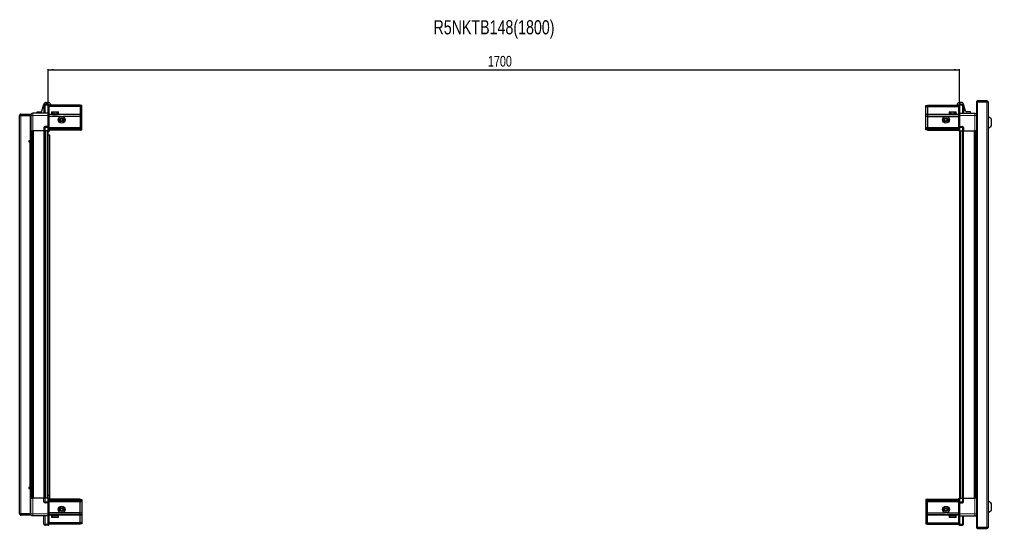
# Model space of a CAD drawing. Header units: millimetres. Extents: x 1256 to 6490, y -966 to 1998.
# Drawn here: x 3003 to 4816, y 1048 to 1998 of the extents above; entities that cross this region are included whole.
import ezdxf

# ---------------------------------------------------------------- set-up
doc = ezdxf.new("R2010")
doc.units = ezdxf.units.MM
doc.layers.add('FORMAT', color=7, linetype='Continuous')
doc.styles.add('SLDTEXTSTYLE0', font='TXT', dxfattribs={"width": 0.75})
doc.dimstyles.new('SLDDIMSTYLE0', dxfattribs={"dimtxt": 20, "dimasz": 10, "dimexe": 0, "dimexo": 0.0625, "dimgap": 5, "dimtad": 2, "dimdec": 1, "dimrnd": 1e-09, "dimzin": 12, "dimdsep": 46, "dimtxsty": 'SLDTEXTSTYLE0', "dimsah": 1, "dimcen": 0.09, "dimadec": 0, "dimazin": 3, "dimtfac": 1, "dimtofl": 0, "dimtmove": 0, "dimatfit": 3, "dimfxl": 0, "dimfrac": 2, "dimtolj": 1, "dimtzin": 12, "dimarcsym": 0})

# ---------------------------------------------------------------- blocks, each defined once
blk = doc.blocks.new('_D_5')
at = {"layer": 'FORMAT'}
for p, q in [((3056.5, 1790.1), (3056.5, 1905.6)), ((3056.5, 1904.6), (4756.5, 1904.6)), ((4756.5, 1790.1), (4756.5, 1905.6))]:
    blk.add_line(p, q, dxfattribs=at)
for points in [[(3056.5, 1904.6), (3066.5, 1903.1), (3066.5, 1906.1)], [(4756.5, 1904.6), (4746.5, 1906.1), (4746.5, 1903.1)]]:
    blk.add_solid(points, dxfattribs=at)
at = {"layer": 'FORMAT', "insert": (3876.9, 1930.4), "char_height": 20, "attachment_point": 1, "style": 'SLDTEXTSTYLE0'}
blk.add_mtext('1700', dxfattribs=at)

msp = doc.modelspace()

# ---------------------------------------------------------------- linework, layer by layer
at = {"color": 7, "linetype": 'Continuous', "lineweight": 25}
for p, q in [((3044.83, 1827.19), (3048.6, 1840.34)), ((3048.61, 1838.1), (3048.61, 1823.1)), ((3056.61, 1840.1), (3050.61, 1840.1)), ((3052.93, 1843.6), (3056.15, 1843.6)), ((3056.61, 1840.1), (3056.95, 1840.1)), ((3056.61, 1840.1), (3056.61, 1838.1)), ((3056.61, 1823.3), (3056.61, 1838.1)), ((3056.61, 1823.3), (3056.61, 1838.1)), ((3057.81, 1839.6), (3056.95, 1840.1)), ((3057.81, 1838.1), (3057.81, 1839.6)), ((3116.11, 1838.6), (3057.81, 1838.6)), ((3057.81, 1838.1), (3057.81, 1823.3)), ((3116.11, 1836.1), (3057.81, 1836.1)), ((3060.48, 1840.34), (3060.98, 1838.6)), ((3116.11, 1838.6), (3116.11, 1836.1)), ((3119.11, 1837.8), (3116.11, 1838.6)), ((3116.11, 1836.1), (3116.11, 1821.6)), ((3119.11, 1835.95), (3116.11, 1836.1)), ((3119.11, 1835.95), (3119.11, 1837.8)), ((3119.11, 1821.6), (3119.11, 1835.95)), ((4693.81, 1837.8), (4696.81, 1838.6)), ((4693.81, 1835.95), (4693.81, 1837.8)), ((4693.81, 1835.95), (4696.81, 1836.1)), ((4693.81, 1821.6), (4693.81, 1835.95)), ((4696.81, 1838.6), (4696.81, 1836.1)), ((4696.81, 1838.6), (4755.11, 1838.6)), ((4696.81, 1836.1), (4696.81, 1821.6)), ((4696.81, 1836.1), (4755.11, 1836.1)), ((4752.44, 1840.34), (4751.95, 1838.6)), ((4755.98, 1840.1), (4755.11, 1839.6)), ((4755.11, 1839.6), (4755.11, 1838.1)), ((4755.11, 1823.3), (4755.11, 1838.1)), ((4756.31, 1840.1), (4755.98, 1840.1)), ((4756.31, 1838.1), (4756.31, 1840.1)), ((4756.31, 1840.1), (4762.31, 1840.1)), ((4756.31, 1838.1), (4756.31, 1823.3)), ((4760, 1843.6), (4756.77, 1843.6)), ((4764.31, 1838.1), (4764.31, 1823.1)), ((4768.09, 1827.19), (4764.32, 1840.34)), ((4788.31, 1844.5), (4788.31, 1832.1)), ((4788.31, 1832.1), (4789.81, 1832.1)), ((4789.81, 1844.5), (4789.81, 1832.1)), ((4790.31, 1831.6), (4790.31, 1844.5)), ((4790.31, 1844.5), (4807.71, 1844.5)), ((4807.71, 1846.6), (4790.41, 1846.6)), ((4807.71, 1845.1), (4790.41, 1845.1)), ((4807.71, 1845.1), (4807.71, 1846.6)), ((4807.71, 1844.5), (4809.81, 1844.5)), ((4809.81, 1844.5), (4809.81, 1049.7)), ((3003.11, 1814.74), (3002.81, 1814.74)), ((3002.81, 1803.17), (3002.81, 1814.74)), ((3004.61, 1819.25), (3003.11, 1819.25)), ((3003.11, 1818.75), (3003.11, 1819.25)), ((3003.11, 1075.45), (3003.11, 1818.75)), ((3005.21, 1819.85), (3005.21, 1821.35)), ((3005.21, 1821.35), (3006.11, 1821.35)), ((3005.21, 1819.85), (3006.11, 1819.85)), ((3005.21, 1819.35), (3022.61, 1819.35)), ((3006.11, 1819.85), (3006.11, 1821.35)), ((3006.11, 1821.35), (3022.61, 1821.35)), ((3006.11, 1819.85), (3022.61, 1819.85)), ((3022.61, 1819.85), (3022.61, 1821.35)), ((3024.11, 1819.35), (3022.61, 1819.35)), ((3022.61, 1819.35), (3022.61, 1771.85)), ((3024.11, 1819.1), (3024.11, 1790.1)), ((3056.61, 1823.1), (3027.61, 1823.1)), ((3035.66, 1823.1), (3035.66, 1826.1)), ((3035.66, 1826.1), (3043.39, 1826.1)), ((3056.61, 1823.1), (3056.61, 1823.3)), ((3056.61, 1823.1), (3057.81, 1823.1)), ((3056.61, 1819.1), (3056.61, 1823.1)), ((3056.61, 1798.8), (3056.61, 1819.1)), ((3057.81, 1823.3), (3057.81, 1823.1)), ((3057.81, 1823.1), (3057.81, 1819.1)), ((3116.11, 1820.6), (3057.81, 1820.6)), ((3057.81, 1819.1), (3057.81, 1798.8)), ((3079.11, 1817.1), (3057.81, 1817.1)), ((3062.61, 1825), (3062.61, 1822.6)), ((3062.61, 1822.6), (3062.61, 1822.1)), ((3062.61, 1822.1), (3062.75, 1822.1)), ((3062.94, 1822.6), (3062.75, 1822.6)), ((3062.75, 1822.6), (3062.75, 1822.1)), ((3062.75, 1822.1), (3062.94, 1822.1)), ((3062.94, 1822.6), (3062.94, 1822.1)), ((3062.94, 1822.1), (3063.46, 1822.1)), ((3063.41, 1825.8), (3070.58, 1825.8)), ((3063.86, 1822.6), (3063.46, 1822.6)), ((3063.46, 1822.6), (3063.46, 1822.1)), ((3063.46, 1822.1), (3063.86, 1822.1)), ((3063.86, 1822.6), (3063.86, 1822.1)), ((3063.86, 1822.1), (3064.73, 1822.1)), ((3064.71, 1822.1), (3064.71, 1822)), ((3064.71, 1822), (3073.51, 1822)), ((3065.31, 1822.6), (3064.73, 1822.6)), ((3064.73, 1822.6), (3064.73, 1822.1)), ((3064.73, 1822.1), (3065.31, 1822.1)), ((3065.11, 1821.6), (3065.8, 1821.12)), ((3065.11, 1821.6), (3070.14, 1821.6)), ((3065.8, 1821.12), (3065.11, 1820.64)), ((3065.11, 1820.64), (3065.11, 1820.6)), ((3065.11, 1820.64), (3070.14, 1820.64)), ((3065.31, 1822.6), (3065.31, 1822.1)), ((3065.31, 1822.1), (3066.43, 1822.1)), ((3065.8, 1821.12), (3069.96, 1821.12)), ((3067.12, 1822.6), (3066.43, 1822.6)), ((3066.43, 1822.6), (3066.43, 1822.1)), ((3066.43, 1822.1), (3067.12, 1822.1)), ((3067.12, 1822.6), (3067.12, 1822.1)), ((3067.12, 1822.1), (3068.39, 1822.1)), ((3069.13, 1822.6), (3068.39, 1822.6)), ((3068.39, 1822.6), (3068.39, 1822.1)), ((3068.39, 1822.1), (3068.63, 1822.1)), ((3068.63, 1822.6), (3068.63, 1822.1)), ((3069.12, 1822.6), (3069.12, 1822.1)), ((3069.12, 1822.1), (3069.13, 1822.1)), ((3069.13, 1822.6), (3069.13, 1822.1)), ((3069.13, 1822.1), (3070.43, 1822.1)), ((3069.96, 1821.12), (3072.42, 1821.12)), ((3070.14, 1821.6), (3073.11, 1821.6)), ((3070.14, 1820.64), (3073.11, 1820.64)), ((3071.14, 1822.6), (3070.43, 1822.6)), ((3070.43, 1822.6), (3070.43, 1822.1)), ((3070.48, 1822.6), (3070.48, 1822.1)), ((3070.48, 1822.1), (3071.14, 1822.1)), ((3070.58, 1825.8), (3074.81, 1825.8)), ((3071.14, 1822.6), (3071.14, 1822.1)), ((3071.14, 1822.1), (3072.33, 1822.1)), ((3072.95, 1822.6), (3072.33, 1822.6)), ((3072.33, 1822.6), (3072.33, 1822.1)), ((3072.33, 1822.1), (3072.95, 1822.1)), ((3072.42, 1821.12), (3073.11, 1821.6)), ((3073.11, 1820.64), (3072.42, 1821.12)), ((3072.95, 1822.6), (3072.95, 1822.1)), ((3072.95, 1822.1), (3073.92, 1822.1)), ((3073.11, 1820.6), (3073.11, 1820.64)), ((3073.51, 1822), (3073.51, 1822.1)), ((3074.38, 1822.6), (3073.92, 1822.6)), ((3073.92, 1822.6), (3073.92, 1822.1)), ((3073.92, 1822.1), (3074.38, 1822.1)), ((3074.38, 1822.6), (3074.38, 1822.1)), ((3074.38, 1822.1), (3075.03, 1822.1)), ((3075.3, 1822.6), (3075.03, 1822.6)), ((3075.03, 1822.6), (3075.03, 1822.1)), ((3075.03, 1822.1), (3075.3, 1822.1)), ((3075.3, 1822.6), (3075.3, 1822.1)), ((3075.3, 1822.1), (3075.57, 1822.1)), ((3075.61, 1822.6), (3075.57, 1822.6)), ((3075.57, 1822.6), (3075.57, 1822.1)), ((3075.57, 1822.1), (3075.61, 1822.1)), ((3075.61, 1822.6), (3075.61, 1825)), ((3075.61, 1822.6), (3075.61, 1822.1)), ((3116.11, 1817.1), (3084.11, 1817.1)), ((3116.11, 1821.6), (3116.11, 1820.6)), ((3116.11, 1820.6), (3116.11, 1817.1)), ((3119.11, 1819.8), (3116.11, 1820.6)), ((3116.11, 1817.1), (3116.11, 1796.6)), ((3116.11, 1817.1), (3119.11, 1816.77)), ((3119.11, 1819.8), (3119.11, 1821.6)), ((3119.11, 1816.77), (3119.11, 1819.8)), ((3119.11, 1796.6), (3119.11, 1816.77)), ((4693.81, 1819.8), (4693.81, 1821.6)), ((4693.81, 1819.8), (4696.81, 1820.6)), ((4693.81, 1816.77), (4693.81, 1819.8)), ((4696.81, 1817.1), (4693.81, 1816.77)), ((4693.81, 1796.6), (4693.81, 1816.77)), ((4696.81, 1821.6), (4696.81, 1820.6)), ((4696.81, 1820.6), (4696.81, 1817.1)), ((4696.81, 1820.6), (4755.11, 1820.6)), ((4696.81, 1817.1), (4696.81, 1796.6)), ((4696.81, 1817.1), (4728.81, 1817.1)), ((4733.81, 1817.1), (4755.11, 1817.1)), ((4737.31, 1825), (4737.31, 1822.1)), ((4737.31, 1822.1), (4737.35, 1822.1)), ((4737.47, 1822.6), (4737.35, 1822.6)), ((4737.35, 1822.6), (4737.35, 1822.1)), ((4737.35, 1822.1), (4737.47, 1822.1)), ((4737.47, 1822.6), (4737.47, 1822.1)), ((4737.47, 1822.1), (4737.88, 1822.1)), ((4738.22, 1822.6), (4737.88, 1822.6)), ((4737.88, 1822.6), (4737.88, 1822.1)), ((4737.88, 1822.1), (4738.22, 1822.1)), ((4738.11, 1825.8), (4749.51, 1825.8)), ((4738.22, 1822.6), (4738.22, 1822.1)), ((4738.22, 1822.1), (4738.99, 1822.1)), ((4739.52, 1822.6), (4738.99, 1822.6)), ((4738.99, 1822.6), (4738.99, 1822.1)), ((4738.99, 1822.1), (4739.52, 1822.1)), ((4739.41, 1822.1), (4739.41, 1822)), ((4739.41, 1822), (4748.21, 1822)), ((4739.52, 1822.6), (4739.52, 1822.1)), ((4739.52, 1822.1), (4740.57, 1822.1)), ((4739.81, 1821.6), (4740.5, 1821.12)), ((4739.81, 1821.6), (4747.81, 1821.6)), ((4740.5, 1821.12), (4739.81, 1820.64)), ((4739.81, 1820.64), (4739.81, 1820.6)), ((4739.81, 1820.64), (4747.81, 1820.64)), ((4740.5, 1821.12), (4747.12, 1821.12)), ((4741.23, 1822.6), (4740.57, 1822.6)), ((4740.57, 1822.6), (4740.57, 1822.1)), ((4740.57, 1822.1), (4741.23, 1822.1)), ((4741.23, 1822.6), (4741.23, 1822.1)), ((4741.23, 1822.1), (4742.47, 1822.1)), ((4743.2, 1822.6), (4742.47, 1822.6)), ((4742.47, 1822.6), (4742.47, 1822.1)), ((4742.47, 1822.1), (4742.91, 1822.1)), ((4742.91, 1822.6), (4742.91, 1822.1)), ((4743.2, 1822.6), (4743.2, 1822.1)), ((4743.2, 1822.1), (4744.5, 1822.1)), ((4745.23, 1822.6), (4744.5, 1822.6)), ((4744.5, 1822.6), (4744.5, 1822.1)), ((4744.77, 1822.6), (4744.77, 1822.1)), ((4744.77, 1822.1), (4745.23, 1822.1)), ((4745.23, 1822.6), (4745.23, 1822.1)), ((4745.23, 1822.1), (4746.47, 1822.1)), ((4747.12, 1822.6), (4746.47, 1822.6)), ((4746.47, 1822.6), (4746.47, 1822.1)), ((4746.47, 1822.1), (4747.12, 1822.1)), ((4747.12, 1822.6), (4747.12, 1822.1)), ((4747.12, 1822.1), (4748.17, 1822.1)), ((4747.12, 1821.12), (4747.81, 1821.6)), ((4747.81, 1820.64), (4747.12, 1821.12)), ((4747.81, 1820.6), (4747.81, 1820.64)), ((4748.69, 1822.6), (4748.17, 1822.6)), ((4748.17, 1822.6), (4748.17, 1822.1)), ((4748.17, 1822.1), (4748.69, 1822.1)), ((4748.21, 1822), (4748.21, 1822.1)), ((4748.69, 1822.6), (4748.69, 1822.1)), ((4748.69, 1822.1), (4749.45, 1822.1)), ((4749.78, 1822.6), (4749.45, 1822.6)), ((4749.45, 1822.6), (4749.45, 1822.1)), ((4749.45, 1822.1), (4749.78, 1822.1)), ((4749.78, 1822.6), (4749.78, 1822.1)), ((4749.78, 1822.1), (4750.17, 1822.1)), ((4750.28, 1822.6), (4750.17, 1822.6)), ((4750.17, 1822.6), (4750.17, 1822.1)), ((4750.17, 1822.1), (4750.28, 1822.1)), ((4750.28, 1822.6), (4750.28, 1822.1)), ((4750.28, 1822.1), (4750.31, 1822.1)), ((4750.31, 1822.1), (4750.31, 1825)), ((4755.11, 1823.1), (4755.11, 1823.3)), ((4756.31, 1823.1), (4755.11, 1823.1)), ((4755.11, 1819.1), (4755.11, 1823.1)), ((4755.11, 1798.8), (4755.11, 1819.1)), ((4756.31, 1823.3), (4756.31, 1823.1)), ((4756.31, 1823.1), (4756.31, 1819.1)), ((4756.31, 1823.1), (4785.31, 1823.1)), ((4756.31, 1819.1), (4756.31, 1798.8)), ((4777.26, 1826.1), (4769.53, 1826.1)), ((4777.26, 1823.1), (4777.26, 1826.1)), ((4788.21, 1831.6), (4788.21, 1062.6)), ((4788.21, 1831.6), (4790.31, 1831.6)), ((3002.81, 1803.17), (3003.11, 1803.17)), ((3048.61, 1796.6), (3048.61, 1790.1)), ((3056.61, 1798.6), (3050.61, 1798.6)), ((3056.61, 1798.6), (3056.61, 1798.8)), ((3056.61, 1798.6), (3056.61, 1796.6)), ((3056.61, 1798.6), (3057.81, 1798.6)), ((3056.61, 1790.1), (3056.61, 1796.6)), ((3056.61, 1790.1), (3056.61, 1796.6)), ((3056.95, 1790.1), (3056.95, 1796.6)), ((3057.81, 1798.8), (3057.81, 1798.6)), ((3057.81, 1797.93), (3057.81, 1798.6)), ((3057.81, 1797.93), (3057.81, 1790.1)), ((3116.11, 1795.6), (3057.81, 1795.6)), ((3116.11, 1796.6), (3116.11, 1795.6)), ((3116.11, 1795.6), (3116.11, 1794.6)), ((3116.11, 1795.6), (3119.11, 1794.8)), ((3119.11, 1794.8), (3119.11, 1796.6)), ((4693.81, 1794.8), (4693.81, 1796.6)), ((4696.81, 1795.6), (4693.81, 1794.8)), ((4696.81, 1796.6), (4696.81, 1795.6)), ((4696.81, 1795.6), (4696.81, 1794.6)), ((4696.81, 1795.6), (4755.11, 1795.6)), ((4755.11, 1798.6), (4755.11, 1798.8)), ((4756.31, 1798.6), (4755.11, 1798.6)), ((4755.11, 1798.6), (4755.11, 1797.93)), ((4755.11, 1790.1), (4755.11, 1797.93)), ((4755.98, 1796.6), (4755.98, 1790.1)), ((4756.31, 1798.8), (4756.31, 1798.6)), ((4756.31, 1796.6), (4756.31, 1798.6)), ((4756.31, 1798.6), (4762.31, 1798.6)), ((4756.31, 1796.6), (4756.31, 1798.6)), ((4756.31, 1796.6), (4756.31, 1790.1)), ((4764.31, 1796.6), (4764.31, 1790.1)), ((4816.41, 1800.1), (4816.41, 1812.1)), ((3022.61, 1792.85), (3024.11, 1792.85)), ((3024.11, 1790.1), (3022.61, 1790.1)), ((3024.76, 1104.1), (3024.76, 1790.1)), ((3026.55, 1790.1), (3026.55, 1104.1)), ((3026.59, 1790.1), (3026.59, 1104.1)), ((3048.61, 1790.1), (3027.61, 1790.1)), ((3048.61, 1790.1), (3050.61, 1790.1)), ((3049.26, 1104.1), (3049.26, 1790.1)), ((3056.61, 1790.1), (3050.61, 1790.1)), ((3056.46, 1104.1), (3056.46, 1790.1)), ((3056.46, 1783.1), (3058.96, 1783.1)), ((3056.61, 1790.1), (3056.95, 1790.1)), ((3056.61, 1790.1), (3056.61, 1790.1)), ((3057.81, 1790.1), (3056.95, 1790.1)), ((3056.95, 1790.1), (3056.95, 1790.1)), ((3116.11, 1794.6), (3057.81, 1794.6)), ((3116.11, 1793.1), (3057.81, 1793.1)), ((3116.11, 1791.6), (3057.81, 1791.6)), ((3058.96, 1783.1), (3058.96, 1109.6)), ((3116.11, 1794.6), (3116.11, 1793.1)), ((3116.11, 1794.6), (3119.11, 1794.06)), ((3116.11, 1793.1), (3119.11, 1793.56)), ((3116.11, 1793.1), (3116.11, 1791.6)), ((3116.11, 1791.6), (3119.11, 1792.41)), ((3119.11, 1794.06), (3119.11, 1794.8)), ((3119.11, 1793.56), (3119.11, 1794.06)), ((3119.11, 1792.41), (3119.11, 1793.56)), ((4693.81, 1794.06), (4693.81, 1794.8)), ((4696.81, 1794.6), (4693.81, 1794.06)), ((4693.81, 1793.56), (4693.81, 1794.06)), ((4693.81, 1792.41), (4693.81, 1793.56)), ((4696.81, 1793.1), (4693.81, 1793.56)), ((4696.81, 1791.6), (4693.81, 1792.41)), ((4696.81, 1794.6), (4755.11, 1794.6)), ((4696.81, 1794.6), (4696.81, 1793.1)), ((4696.81, 1793.1), (4755.11, 1793.1)), ((4696.81, 1793.1), (4696.81, 1791.6)), ((4696.81, 1791.6), (4755.11, 1791.6)), ((4755.98, 1790.1), (4755.11, 1790.1)), ((4756.31, 1790.1), (4755.98, 1790.1)), ((4756.31, 1790.1), (4762.31, 1790.1)), ((4756.46, 1790.1), (4756.46, 1104.1)), ((4764.31, 1790.1), (4762.31, 1790.1)), ((4763.66, 1790.1), (4763.66, 1104.1)), ((4764.31, 1790.1), (4785.31, 1790.1)), ((4786.33, 1104.1), (4786.33, 1790.1)), ((4786.37, 1104.1), (4786.37, 1790.1)), ((4788.16, 1790.1), (4788.16, 1104.1)), ((3022.61, 1771.85), (3021.26, 1771.85)), ((3021.26, 1769.85), (3022.01, 1769.85)), ((3022.01, 1769.85), (3024.11, 1769.85)), ((3024.11, 1769.85), (3024.11, 1124.35)), ((3022.01, 1124.35), (3021.26, 1124.35)), ((3021.26, 1122.35), (3022.61, 1122.35)), ((3024.11, 1124.35), (3022.01, 1124.35)), ((3022.61, 1122.35), (3022.61, 1074.85)), ((3058.96, 1109.6), (3056.46, 1109.6)), ((3058.96, 1109.6), (3058.96, 1102.6)), ((3003.11, 1091.04), (3002.81, 1091.04)), ((3002.81, 1081.36), (3002.81, 1091.04)), ((3024.11, 1104.1), (3022.61, 1104.1)), ((3024.11, 1101.35), (3022.61, 1101.35)), ((3024.11, 1075.1), (3024.11, 1104.1)), ((3048.61, 1104.1), (3027.61, 1104.1)), ((3048.61, 1097.6), (3048.61, 1104.1)), ((3048.61, 1104.1), (3050.61, 1104.1)), ((3056.61, 1104.1), (3050.61, 1104.1)), ((3056.61, 1095.6), (3050.61, 1095.6)), ((3056.61, 1097.6), (3056.61, 1104.1)), ((3056.61, 1104.1), (3056.95, 1104.1)), ((3056.61, 1097.6), (3056.61, 1095.6)), ((3056.61, 1097.6), (3056.61, 1095.6)), ((3056.61, 1095.6), (3057.81, 1095.6)), ((3056.61, 1095.4), (3056.61, 1095.6)), ((3056.61, 1075.1), (3056.61, 1095.4)), ((3056.95, 1097.6), (3056.95, 1104.1)), ((3056.95, 1104.1), (3057.81, 1104.1)), ((3057.81, 1104.1), (3057.81, 1096.28)), ((3116.11, 1102.6), (3057.81, 1102.6)), ((3116.11, 1101.1), (3057.81, 1101.1)), ((3116.11, 1099.6), (3057.81, 1099.6)), ((3116.11, 1098.6), (3057.81, 1098.6)), ((3057.81, 1095.6), (3057.81, 1096.28)), ((3057.81, 1095.6), (3057.81, 1095.4)), ((3057.81, 1095.4), (3057.81, 1075.1)), ((3116.11, 1101.1), (3116.11, 1102.6)), ((3116.11, 1102.6), (3119.11, 1101.8)), ((3116.11, 1099.6), (3116.11, 1101.1)), ((3116.11, 1101.1), (3119.11, 1100.65)), ((3116.11, 1099.6), (3119.11, 1100.15)), ((3116.11, 1098.6), (3116.11, 1099.6)), ((3116.11, 1098.6), (3119.11, 1099.41)), ((3116.11, 1097.6), (3116.11, 1098.6)), ((3116.11, 1077.1), (3116.11, 1097.6)), ((3119.11, 1101.8), (3119.11, 1100.65)), ((3119.11, 1100.65), (3119.11, 1100.15)), ((3119.11, 1100.15), (3119.11, 1099.41)), ((3119.11, 1099.41), (3119.11, 1097.6)), ((3119.11, 1097.6), (3119.11, 1077.44)), ((4696.81, 1102.6), (4693.81, 1101.8)), ((4693.81, 1101.8), (4693.81, 1100.65)), ((4696.81, 1101.1), (4693.81, 1100.65)), ((4693.81, 1100.65), (4693.81, 1100.15)), ((4696.81, 1099.6), (4693.81, 1100.15)), ((4693.81, 1100.15), (4693.81, 1099.41)), ((4696.81, 1098.6), (4693.81, 1099.41)), ((4693.81, 1099.41), (4693.81, 1097.6)), ((4693.81, 1097.6), (4693.81, 1077.44)), ((4696.81, 1101.1), (4696.81, 1102.6)), ((4696.81, 1102.6), (4755.11, 1102.6)), ((4696.81, 1099.6), (4696.81, 1101.1)), ((4696.81, 1101.1), (4755.11, 1101.1)), ((4696.81, 1099.6), (4755.11, 1099.6)), ((4696.81, 1098.6), (4696.81, 1099.6)), ((4696.81, 1098.6), (4755.11, 1098.6)), ((4696.81, 1097.6), (4696.81, 1098.6)), ((4696.81, 1077.1), (4696.81, 1097.6)), ((4755.11, 1096.28), (4755.11, 1104.1)), ((4755.11, 1104.1), (4755.98, 1104.1)), ((4755.11, 1096.28), (4755.11, 1095.6)), ((4756.31, 1095.6), (4755.11, 1095.6)), ((4755.11, 1095.4), (4755.11, 1095.6)), ((4755.11, 1075.1), (4755.11, 1095.4)), ((4755.98, 1104.1), (4755.98, 1104.1)), ((4755.98, 1104.1), (4755.98, 1097.6)), ((4756.31, 1104.1), (4755.98, 1104.1)), ((4756.31, 1104.1), (4756.31, 1097.6)), ((4756.31, 1104.1), (4756.31, 1104.1)), ((4756.31, 1104.1), (4756.31, 1097.6)), ((4756.31, 1104.1), (4762.31, 1104.1)), ((4756.31, 1095.6), (4756.31, 1097.6)), ((4756.31, 1095.6), (4756.31, 1095.4)), ((4756.31, 1095.6), (4762.31, 1095.6)), ((4756.31, 1095.4), (4756.31, 1075.1)), ((4764.31, 1104.1), (4762.31, 1104.1)), ((4764.31, 1097.6), (4764.31, 1104.1)), ((4764.31, 1104.1), (4785.31, 1104.1)), ((4816.41, 1082.1), (4816.41, 1094.1)), ((3002.81, 1079.47), (3002.81, 1081.36)), ((3002.81, 1079.47), (3003.11, 1079.47)), ((3003.11, 1074.95), (3003.11, 1075.45)), ((3004.61, 1074.95), (3003.11, 1074.95)), ((3022.61, 1074.85), (3005.21, 1074.85)), ((3005.21, 1074.35), (3005.21, 1072.85)), ((3005.21, 1074.35), (3006.11, 1074.35)), ((3005.21, 1072.85), (3006.11, 1072.85)), ((3022.61, 1074.35), (3006.11, 1074.35)), ((3006.11, 1074.35), (3006.11, 1072.85)), ((3022.61, 1072.85), (3006.11, 1072.85)), ((3022.61, 1074.85), (3024.11, 1074.85)), ((3022.61, 1074.35), (3022.61, 1072.85)), ((3056.61, 1071.1), (3027.61, 1071.1)), ((3048.61, 1056.1), (3048.61, 1071.1)), ((3056.61, 1071.1), (3056.61, 1075.1)), ((3056.61, 1071.1), (3057.81, 1071.1)), ((3056.61, 1070.9), (3056.61, 1071.1)), ((3056.61, 1056.1), (3056.61, 1070.9)), ((3079.11, 1077.1), (3057.81, 1077.1)), ((3057.81, 1075.1), (3057.81, 1071.1)), ((3116.11, 1073.6), (3057.81, 1073.6)), ((3057.81, 1071.1), (3057.81, 1070.9)), ((3057.81, 1070.9), (3057.81, 1056.1)), ((3062.61, 1072.1), (3062.61, 1069.2)), ((3062.71, 1072.1), (3062.61, 1072.1)), ((3062.71, 1071.6), (3062.71, 1072.1)), ((3062.87, 1072.1), (3062.71, 1072.1)), ((3062.71, 1071.6), (3062.87, 1071.6)), ((3062.87, 1071.6), (3062.87, 1072.1)), ((3063.36, 1072.1), (3062.87, 1072.1)), ((3063.36, 1071.6), (3063.36, 1072.1)), ((3063.75, 1072.1), (3063.36, 1072.1)), ((3063.36, 1071.6), (3063.75, 1071.6)), ((3063.75, 1071.6), (3063.75, 1072.1)), ((3064.58, 1072.1), (3063.75, 1072.1)), ((3064.58, 1071.6), (3064.58, 1072.1)), ((3065.14, 1072.1), (3064.58, 1072.1)), ((3064.58, 1071.6), (3065.14, 1071.6)), ((3064.71, 1072.2), (3064.71, 1072.1)), ((3070.11, 1072.2), (3064.71, 1072.2)), ((3065.11, 1073.6), (3065.11, 1073.57)), ((3065.11, 1073.57), (3065.8, 1073.09)), ((3065.22, 1073.57), (3065.11, 1073.57)), ((3065.8, 1073.09), (3065.11, 1072.6)), ((3065.22, 1072.6), (3065.11, 1072.6)), ((3065.14, 1071.6), (3065.14, 1072.1)), ((3066.25, 1072.1), (3065.14, 1072.1)), ((3073.11, 1073.57), (3065.22, 1073.57)), ((3073.11, 1072.6), (3065.22, 1072.6)), ((3065.89, 1073.09), (3065.8, 1073.09)), ((3072.42, 1073.09), (3065.89, 1073.09)), ((3066.25, 1071.6), (3066.25, 1072.1)), ((3066.93, 1072.1), (3066.25, 1072.1)), ((3066.25, 1071.6), (3066.93, 1071.6)), ((3066.93, 1071.6), (3066.93, 1072.1)), ((3068.19, 1072.1), (3066.93, 1072.1)), ((3068.19, 1071.6), (3068.19, 1072.1)), ((3068.49, 1072.1), (3068.19, 1072.1)), ((3068.19, 1071.6), (3068.93, 1071.6)), ((3068.49, 1071.6), (3068.49, 1072.1)), ((3068.93, 1071.6), (3068.93, 1072.1)), ((3070.22, 1072.1), (3068.93, 1072.1)), ((3073.51, 1072.2), (3070.11, 1072.2)), ((3070.22, 1071.6), (3070.22, 1072.1)), ((3070.22, 1071.6), (3070.94, 1071.6)), ((3070.35, 1071.6), (3070.35, 1072.1)), ((3070.94, 1072.1), (3070.35, 1072.1)), ((3070.94, 1071.6), (3070.94, 1072.1)), ((3072.15, 1072.1), (3070.94, 1072.1)), ((3072.15, 1071.6), (3072.15, 1072.1)), ((3072.78, 1072.1), (3072.15, 1072.1)), ((3072.15, 1071.6), (3072.78, 1071.6)), ((3072.42, 1073.09), (3073.11, 1073.57)), ((3073.11, 1072.6), (3072.42, 1073.09)), ((3072.78, 1071.6), (3072.78, 1072.1)), ((3073.78, 1072.1), (3072.78, 1072.1)), ((3073.11, 1073.57), (3073.11, 1073.6)), ((3073.51, 1072.1), (3073.51, 1072.2)), ((3073.78, 1071.6), (3073.78, 1072.1)), ((3074.26, 1072.1), (3073.78, 1072.1)), ((3073.78, 1071.6), (3074.26, 1071.6)), ((3074.26, 1071.6), (3074.26, 1072.1)), ((3074.95, 1072.1), (3074.26, 1072.1)), ((3074.95, 1071.6), (3074.95, 1072.1)), ((3075.23, 1072.1), (3074.95, 1072.1)), ((3074.95, 1071.6), (3075.23, 1071.6)), ((3075.23, 1071.6), (3075.23, 1072.1)), ((3075.55, 1072.1), (3075.23, 1072.1)), ((3075.55, 1071.6), (3075.55, 1072.1)), ((3075.61, 1072.1), (3075.55, 1072.1)), ((3075.55, 1071.6), (3075.61, 1071.6)), ((3075.61, 1069.2), (3075.61, 1072.1)), ((3075.61, 1071.6), (3075.61, 1072.1)), ((3075.61, 1072.1), (3075.61, 1072.1)), ((3116.11, 1077.1), (3084.11, 1077.1)), ((3116.11, 1077.1), (3119.11, 1077.44)), ((3116.11, 1073.6), (3116.11, 1077.1)), ((3119.11, 1074.41), (3116.11, 1073.6)), ((3116.11, 1072.6), (3116.11, 1073.6)), ((3116.11, 1058.1), (3116.11, 1072.6)), ((3119.11, 1077.44), (3119.11, 1074.41)), ((3119.11, 1074.41), (3119.11, 1072.6)), ((3119.11, 1072.6), (3119.11, 1058.26)), ((4696.81, 1077.1), (4693.81, 1077.44)), ((4693.81, 1077.44), (4693.81, 1074.41)), ((4693.81, 1074.41), (4696.81, 1073.6)), ((4693.81, 1074.41), (4693.81, 1072.6)), ((4693.81, 1072.6), (4693.81, 1058.26)), ((4696.81, 1077.1), (4728.81, 1077.1)), ((4696.81, 1073.6), (4696.81, 1077.1)), ((4696.81, 1073.6), (4755.11, 1073.6)), ((4696.81, 1072.6), (4696.81, 1073.6)), ((4696.81, 1058.1), (4696.81, 1072.6)), ((4733.81, 1077.1), (4755.11, 1077.1)), ((4737.31, 1072.1), (4737.31, 1069.2)), ((4737.33, 1072.1), (4737.31, 1072.1)), ((4737.33, 1071.6), (4737.33, 1072.1)), ((4737.43, 1072.1), (4737.33, 1072.1)), ((4737.33, 1071.6), (4737.43, 1071.6)), ((4737.43, 1071.6), (4737.43, 1072.1)), ((4737.8, 1072.1), (4737.43, 1072.1)), ((4737.8, 1071.6), (4737.8, 1072.1)), ((4738.12, 1072.1), (4737.8, 1072.1)), ((4737.8, 1071.6), (4738.12, 1071.6)), ((4738.12, 1071.6), (4738.12, 1072.1)), ((4738.86, 1072.1), (4738.12, 1072.1)), ((4738.86, 1071.6), (4738.86, 1072.1)), ((4739.37, 1072.1), (4738.86, 1072.1)), ((4738.86, 1071.6), (4739.37, 1071.6)), ((4739.37, 1071.6), (4739.37, 1072.1)), ((4740.4, 1072.1), (4739.37, 1072.1)), ((4739.41, 1072.2), (4739.41, 1072.1)), ((4748.21, 1072.2), (4739.41, 1072.2)), ((4739.81, 1073.6), (4739.81, 1073.57)), ((4739.81, 1073.57), (4740.5, 1073.09)), ((4747.81, 1073.57), (4739.81, 1073.57)), ((4740.5, 1073.09), (4739.81, 1072.6)), ((4747.81, 1072.6), (4739.81, 1072.6)), ((4740.4, 1071.6), (4740.4, 1072.1)), ((4741.05, 1072.1), (4740.4, 1072.1)), ((4740.4, 1071.6), (4741.05, 1071.6)), ((4747.12, 1073.09), (4740.5, 1073.09)), ((4741.05, 1071.6), (4741.05, 1072.1)), ((4742.28, 1072.1), (4741.05, 1072.1)), ((4742.28, 1071.6), (4742.28, 1072.1)), ((4742.77, 1072.1), (4742.28, 1072.1)), ((4742.28, 1071.6), (4743, 1071.6)), ((4742.77, 1071.6), (4742.77, 1072.1)), ((4743, 1071.6), (4743, 1072.1)), ((4744.3, 1072.1), (4743, 1072.1)), ((4744.3, 1071.6), (4744.3, 1072.1)), ((4744.3, 1071.6), (4745.04, 1071.6)), ((4744.64, 1071.6), (4744.64, 1072.1)), ((4745.04, 1072.1), (4744.64, 1072.1)), ((4745.04, 1071.6), (4745.04, 1072.1)), ((4746.28, 1072.1), (4745.04, 1072.1)), ((4746.28, 1071.6), (4746.28, 1072.1)), ((4746.95, 1072.1), (4746.28, 1072.1)), ((4746.28, 1071.6), (4746.95, 1071.6)), ((4746.95, 1071.6), (4746.95, 1072.1)), ((4748.02, 1072.1), (4746.95, 1072.1)), ((4747.12, 1073.09), (4747.81, 1073.57)), ((4747.81, 1072.6), (4747.12, 1073.09)), ((4747.81, 1073.57), (4747.81, 1073.6)), ((4748.02, 1071.6), (4748.02, 1072.1)), ((4748.55, 1072.1), (4748.02, 1072.1)), ((4748.02, 1071.6), (4748.55, 1071.6)), ((4748.21, 1072.1), (4748.21, 1072.2)), ((4748.55, 1071.6), (4748.55, 1072.1)), ((4749.34, 1072.1), (4748.55, 1072.1)), ((4749.34, 1071.6), (4749.34, 1072.1)), ((4749.7, 1072.1), (4749.34, 1072.1)), ((4749.34, 1071.6), (4749.7, 1071.6)), ((4749.7, 1071.6), (4749.7, 1072.1)), ((4750.13, 1072.1), (4749.7, 1072.1)), ((4750.13, 1071.6), (4750.13, 1072.1)), ((4750.26, 1072.1), (4750.13, 1072.1)), ((4750.13, 1071.6), (4750.26, 1071.6)), ((4750.26, 1071.6), (4750.26, 1072.1)), ((4750.31, 1072.1), (4750.26, 1072.1)), ((4750.31, 1069.2), (4750.31, 1072.1)), ((4755.11, 1071.1), (4755.11, 1075.1)), ((4756.31, 1071.1), (4755.11, 1071.1)), ((4755.11, 1070.9), (4755.11, 1071.1)), ((4755.11, 1056.1), (4755.11, 1070.9)), ((4756.31, 1075.1), (4756.31, 1071.1)), ((4756.31, 1071.1), (4756.31, 1070.9)), ((4756.31, 1071.1), (4785.31, 1071.1)), ((4756.31, 1070.9), (4756.31, 1056.1)), ((4756.31, 1070.9), (4756.31, 1056.1)), ((4764.31, 1056.1), (4764.31, 1071.1)), ((3056.61, 1054.1), (3050.61, 1054.1)), ((3056.61, 1056.1), (3056.61, 1054.1)), ((3056.61, 1054.1), (3056.95, 1054.1)), ((3056.61, 1054.1), (3056.61, 1054.1)), ((3056.61, 1054.1), (3056.95, 1054.1)), ((3056.95, 1054.1), (3057.81, 1054.6)), ((3056.95, 1054.1), (3057.81, 1054.6)), ((3116.11, 1058.1), (3057.81, 1058.1)), ((3057.81, 1054.6), (3057.81, 1056.1)), ((3116.11, 1055.6), (3057.81, 1055.6)), ((3063.56, 1068.4), (3063.41, 1068.4)), ((3074.81, 1068.4), (3063.56, 1068.4)), ((3119.11, 1058.26), (3116.11, 1058.1)), ((3116.11, 1055.6), (3116.11, 1058.1)), ((3119.11, 1056.41), (3116.11, 1055.6)), ((3119.11, 1058.26), (3119.11, 1056.41)), ((4693.81, 1058.26), (4696.81, 1058.1)), ((4693.81, 1058.26), (4693.81, 1056.41)), ((4693.81, 1056.41), (4696.81, 1055.6)), ((4696.81, 1058.1), (4755.11, 1058.1)), ((4696.81, 1055.6), (4696.81, 1058.1)), ((4696.81, 1055.6), (4755.11, 1055.6)), ((4749.51, 1068.4), (4738.11, 1068.4)), ((4755.11, 1056.1), (4755.11, 1054.6)), ((4755.11, 1054.6), (4755.98, 1054.1)), ((4756.31, 1054.1), (4755.98, 1054.1)), ((4756.31, 1054.1), (4756.31, 1056.1)), ((4756.31, 1054.1), (4762.31, 1054.1)), ((4790.31, 1062.6), (4788.21, 1062.6)), ((4788.31, 1062.1), (4788.31, 1049.7)), ((4788.31, 1062.1), (4789.81, 1062.1)), ((4789.81, 1062.1), (4789.81, 1049.7)), ((4790.31, 1049.7), (4790.31, 1062.6)), ((4807.71, 1049.7), (4790.31, 1049.7)), ((4790.41, 1049.1), (4807.71, 1049.1)), ((4790.41, 1047.6), (4807.71, 1047.6)), ((4809.81, 1049.7), (4807.71, 1049.7)), ((4807.71, 1049.1), (4807.71, 1047.6))]:
    msp.add_line(p, q, dxfattribs=at)
at = {"color": 8, "linetype": 'Continuous', "lineweight": 18}
for p, q in [((3050.61, 1838.1), (3048.61, 1838.1)), ((3050.61, 1838.1), (3050.61, 1840.1)), ((3050.61, 1823.1), (3050.61, 1838.1)), ((3056.61, 1838.1), (3050.61, 1838.1)), ((3056.61, 1838.1), (3057.81, 1838.1)), ((4756.31, 1838.1), (4755.11, 1838.1)), ((4756.31, 1838.1), (4762.31, 1838.1)), ((4762.31, 1838.1), (4762.31, 1840.1)), ((4762.31, 1823.1), (4762.31, 1838.1)), ((4762.31, 1838.1), (4764.31, 1838.1)), ((4789.81, 1844.5), (4788.31, 1844.5)), ((4790.41, 1845.1), (4790.41, 1846.6)), ((4807.71, 1844.5), (4807.71, 1049.7)), ((3005.21, 1819.35), (3005.21, 1074.85)), ((3027.61, 1790.1), (3027.61, 1819.1)), ((3056.61, 1819.1), (3027.61, 1819.1)), ((3056.61, 1823.3), (3057.81, 1823.3)), ((3056.61, 1819.1), (3057.81, 1819.1)), ((3065.11, 1821.6), (3057.81, 1821.6)), ((3062.61, 1825), (3070.78, 1825)), ((3070.78, 1825), (3075.61, 1825)), ((3116.11, 1821.6), (3073.11, 1821.6)), ((3119.11, 1821.6), (3116.11, 1821.6)), ((4693.81, 1821.6), (4696.81, 1821.6)), ((4696.81, 1821.6), (4739.81, 1821.6)), ((4737.31, 1825), (4750.31, 1825)), ((4747.81, 1821.6), (4755.11, 1821.6)), ((4755.11, 1823.3), (4756.31, 1823.3)), ((4756.31, 1819.1), (4755.11, 1819.1)), ((4756.31, 1819.1), (4785.31, 1819.1)), ((4785.31, 1790.1), (4785.31, 1819.1)), ((4790.31, 1831.6), (4790.31, 1062.6)), ((3048.61, 1796.6), (3050.61, 1796.6)), ((3050.61, 1796.6), (3050.61, 1798.6)), ((3050.61, 1790.1), (3050.61, 1796.6)), ((3056.61, 1796.6), (3050.61, 1796.6)), ((3056.61, 1798.8), (3057.81, 1798.8)), ((3056.61, 1796.6), (3056.95, 1796.6)), ((3116.11, 1796.6), (3057.81, 1796.6)), ((3116.11, 1796.6), (3119.11, 1796.6)), ((4696.81, 1796.6), (4693.81, 1796.6)), ((4696.81, 1796.6), (4755.11, 1796.6)), ((4755.11, 1798.8), (4756.31, 1798.8)), ((4756.31, 1796.6), (4755.98, 1796.6)), ((4756.31, 1796.6), (4762.31, 1796.6)), ((4762.31, 1796.6), (4762.31, 1798.6)), ((4762.31, 1790.1), (4762.31, 1796.6)), ((4764.31, 1796.6), (4762.31, 1796.6)), ((3024.11, 1769.85), (3024.11, 1790.1)), ((3025.35, 1790.1), (3025.35, 1104.1)), ((3027.79, 1104.1), (3027.79, 1790.1)), ((3029.21, 1790.1), (3029.21, 1104.1)), ((3048.61, 1104.1), (3048.61, 1790.1)), ((3051.26, 1104.1), (3051.26, 1790.1)), ((3054.46, 1104.1), (3054.46, 1790.1)), ((3056.61, 1790.1), (3056.95, 1790.1)), ((4758.46, 1790.1), (4758.46, 1104.1)), ((4761.66, 1790.1), (4761.66, 1104.1)), ((4764.31, 1790.1), (4764.31, 1104.1)), ((4783.71, 1104.1), (4783.71, 1790.1)), ((4785.13, 1790.1), (4785.13, 1104.1)), ((4787.58, 1104.1), (4787.58, 1790.1)), ((3022.01, 1124.35), (3022.01, 1769.85)), ((3024.11, 1104.1), (3024.11, 1124.35)), ((3027.61, 1104.1), (3027.61, 1075.1)), ((3048.61, 1097.6), (3050.61, 1097.6)), ((3050.61, 1104.1), (3050.61, 1097.6)), ((3050.61, 1097.6), (3050.61, 1095.6)), ((3056.61, 1097.6), (3050.61, 1097.6)), ((3056.61, 1097.6), (3056.95, 1097.6)), ((3057.81, 1095.4), (3056.61, 1095.4)), ((3116.11, 1097.6), (3057.81, 1097.6)), ((3116.11, 1097.6), (3119.11, 1097.6)), ((4696.81, 1097.6), (4693.81, 1097.6)), ((4696.81, 1097.6), (4755.11, 1097.6)), ((4756.31, 1095.4), (4755.11, 1095.4)), ((4756.31, 1104.1), (4755.98, 1104.1)), ((4756.31, 1097.6), (4755.98, 1097.6)), ((4756.31, 1097.6), (4762.31, 1097.6)), ((4762.31, 1104.1), (4762.31, 1097.6)), ((4764.31, 1097.6), (4762.31, 1097.6)), ((4762.31, 1097.6), (4762.31, 1095.6)), ((4785.31, 1104.1), (4785.31, 1075.1)), ((3056.61, 1075.1), (3027.61, 1075.1)), ((3050.61, 1071.1), (3050.61, 1056.1)), ((3056.61, 1075.1), (3057.81, 1075.1)), ((3057.81, 1070.9), (3056.61, 1070.9)), ((3065.11, 1072.6), (3057.81, 1072.6)), ((3116.11, 1072.6), (3073.11, 1072.6)), ((3119.11, 1072.6), (3116.11, 1072.6)), ((4693.81, 1072.6), (4696.81, 1072.6)), ((4696.81, 1072.6), (4739.81, 1072.6)), ((4747.81, 1072.6), (4755.11, 1072.6)), ((4756.31, 1075.1), (4755.11, 1075.1)), ((4756.31, 1070.9), (4755.11, 1070.9)), ((4756.31, 1075.1), (4785.31, 1075.1)), ((4762.31, 1071.1), (4762.31, 1056.1)), ((3050.61, 1056.1), (3048.61, 1056.1)), ((3056.61, 1056.1), (3050.61, 1056.1)), ((3050.61, 1056.1), (3050.61, 1054.1)), ((3056.61, 1056.1), (3057.81, 1056.1)), ((3062.78, 1069.2), (3062.61, 1069.2)), ((3075.61, 1069.2), (3062.78, 1069.2)), ((4750.31, 1069.2), (4737.31, 1069.2)), ((4756.31, 1056.1), (4755.11, 1056.1)), ((4756.31, 1056.1), (4762.31, 1056.1)), ((4762.31, 1056.1), (4764.31, 1056.1)), ((4762.31, 1056.1), (4762.31, 1054.1)), ((4789.81, 1049.7), (4788.31, 1049.7)), ((4790.41, 1049.1), (4790.41, 1047.6))]:
    msp.add_line(p, q, dxfattribs=at)
at = {"color": 7, "linetype": 'Continuous', "lineweight": 25}
for centre, radius in [((3081.61, 1811.1), 6.5), ((3081.61, 1811.1), 3.46), ((4731.31, 1811.1), 6.5), ((4731.31, 1811.1), 3.46), ((3081.61, 1083.1), 6.5), ((4731.31, 1083.1), 6.5), ((3081.61, 1083.1), 3.46), ((4731.31, 1083.1), 3.46)]:
    msp.add_circle(centre, radius, dxfattribs=at)
at = {"color": 8, "linetype": 'Continuous', "lineweight": 18}
for centre in [(3081.61, 1811.1), (4731.31, 1811.1), (3081.61, 1083.1), (4731.31, 1083.1)]:
    msp.add_circle(centre, 5.7, dxfattribs=at)
at = {"color": 7, "linetype": 'Continuous', "lineweight": 25}
for centre, radius, start, end in [((3052.93, 1839.1), 4.5, 90, 164), ((3050.61, 1838.1), 2, 90, 180), ((3054.56, 1838.7), 1.9, 47.4631, 132.5369), ((3056.15, 1839.1), 4.5, 16, 90), ((4756.77, 1839.1), 4.5, 90, 164), ((4758.36, 1838.7), 1.9, 47.4631, 132.5369), ((4760, 1839.1), 4.5, 16, 90), ((4762.31, 1838.1), 2, 0, 90), ((4790.41, 1844.5), 2.1, 90, 180), ((4790.41, 1844.5), 0.6, 90, 180), ((4807.71, 1844.5), 2.1, 360, 90), ((4807.71, 1844.5), 0.6, 360, 90), ((3005.11, 1818.85), 0.5, 90, 117.7907), ((3022.51, 1819.25), 0.6, 9.59407, 90), ((3022.51, 1819.25), 2.1, 32.2369, 87.2706), ((3043.39, 1827.6), 1.5, 270, 344), ((3063.41, 1825), 0.8, 90, 180), ((3064.71, 1821.6), 0.4, 0, 90), ((3073.51, 1821.6), 0.4, 90, 180), ((3074.81, 1825), 0.8, 0, 90), ((3081.61, 1811.1), 2.5, 41.00659, 101.00659), ((4731.31, 1811.1), 2.5, 60.74103, 120.74103), ((4738.11, 1825), 0.8, 90, 180), ((4739.41, 1821.6), 0.4, 0, 90), ((4748.21, 1821.6), 0.4, 90, 180), ((4749.51, 1825), 0.8, 0, 90), ((4769.53, 1827.6), 1.5, 196, 270), ((4806.79, 1805.08), 11.91, 36.1266, 75.29965), ((3050.61, 1796.6), 2, 90, 180), ((3081.61, 1811.1), 2.5, 161.00659, 221.00659), ((3081.61, 1811.1), 2.5, 101.00659, 161.00659), ((3081.61, 1811.1), 2.5, 221.00659, 281.00659), ((3081.61, 1811.1), 2.5, 281.00659, 341.00659), ((3081.61, 1811.1), 2.5, 341.00659, 41.00659), ((4731.31, 1811.1), 2.5, 120.74103, 180.74103), ((4731.31, 1811.1), 2.5, 180.74103, 240.74103), ((4731.31, 1811.1), 2.5, 240.74103, 300.74103), ((4731.31, 1811.1), 2.5, 0.74103, 60.74103), ((4731.31, 1811.1), 2.5, 300.74103, 0.74103), ((4762.31, 1796.6), 2, 0, 90), ((4806.79, 1807.13), 11.91, 284.70035, 323.8734), ((3053.96, 1792.75), 5, 300, 346.70293), ((3021.26, 1770.85), 1, 90, 270), ((3021.26, 1123.35), 1, 90, 270), ((3050.61, 1097.6), 2, 180, 270), ((4762.31, 1097.6), 2, 270, 0), ((4806.79, 1087.08), 11.91, 36.1266, 75.29965), ((3005.11, 1075.35), 0.5, 243.58436, 270), ((3022.51, 1074.95), 0.6, 270, 350.40593), ((3022.51, 1074.95), 2.1, 272.7294, 327.8305), ((3064.71, 1072.6), 0.4, 270, 0), ((3073.51, 1072.6), 0.4, 180, 270), ((3081.61, 1083.1), 2.5, 127.98423, 187.98423), ((3081.61, 1083.1), 2.5, 187.98423, 247.98423), ((3081.61, 1083.1), 2.5, 67.98423, 127.98423), ((3081.61, 1083.1), 2.5, 247.98423, 307.98423), ((3081.61, 1083.1), 2.5, 7.98423, 67.98423), ((3081.61, 1083.1), 2.5, 307.98423, 7.98423), ((4731.31, 1083.1), 2.5, 155.91157, 215.91157), ((4731.31, 1083.1), 2.5, 95.91157, 155.91157), ((4731.31, 1083.1), 2.5, 215.91157, 275.91157), ((4731.31, 1083.1), 2.5, 35.91157, 95.91157), ((4731.31, 1083.1), 2.5, 275.91157, 335.91157), ((4731.31, 1083.1), 2.5, 335.91157, 35.91157), ((4739.41, 1072.6), 0.4, 270, 0), ((4748.21, 1072.6), 0.4, 180, 270), ((4806.79, 1089.13), 11.91, 284.70035, 323.8734), ((3050.61, 1056.1), 2, 180, 270), ((3063.41, 1069.2), 0.8, 180, 270), ((3074.81, 1069.2), 0.8, 270, 0), ((4738.11, 1069.2), 0.8, 180, 270), ((4749.51, 1069.2), 0.8, 270, 0), ((4762.31, 1056.1), 2, 270, 0), ((4790.41, 1049.7), 2.1, 180, 270), ((4790.41, 1049.7), 0.6, 180, 270), ((4807.71, 1049.7), 0.6, 270, 0), ((4807.71, 1049.7), 2.1, 270, 0)]:
    msp.add_arc(centre, radius, start, end, dxfattribs=at)
for centre, start_param, end_param in [((3060.41, 1796.6), 2.4188584, 3.1415927), ((4752.51, 1796.6), 0, 0.7227342), ((3060.41, 1097.6), 3.1415927, 3.8643269), ((4752.51, 1097.6), 5.5604511, 6.2831853)]:
    msp.add_ellipse(centre, major_axis=(3.46, 0), ratio=0.5773503, start_param=start_param, end_param=end_param, dxfattribs=at)
for points, knots in [([(3005.21, 1821.35), (3004.96, 1821.33), (3004.46, 1821.28), (3003.82, 1820.88), (3003.36, 1820.32), (3003.14, 1819.75), (3003.12, 1819.38), (3003.11, 1819.25)], [0, 0, 0, 0, 0.2302553, 0.4485219, 0.6667858, 0.8850496, 1, 1, 1, 1]), ([(3003.11, 1818.75), (3003.14, 1818.8), (3003.19, 1818.89), (3003.58, 1819.02), (3004.14, 1819.15), (3004.72, 1819.27), (3005.09, 1819.33), (3005.21, 1819.35)], [0, 0, 0, 0, 0.2302553, 0.4485219, 0.6667858, 0.8850496, 1, 1, 1, 1]), ([(3027.61, 1823.1), (3027.17, 1823.06), (3026.49, 1822.99), (3025.68, 1822.55), (3025.12, 1822.1), (3024.67, 1821.54), (3024.23, 1820.72), (3024.16, 1820.04), (3024.11, 1819.6)], [0, 0, 0, 0, 0.2394568, 0.3683607, 0.5, 0.6316393, 0.7605432, 1, 1, 1, 1]), ([(3024.11, 1819.6), (3024.11, 1819.6), (3024.11, 1819.58), (3024.11, 1819.47), (3024.11, 1819.3), (3024.11, 1819.17), (3024.11, 1819.1)], [0, 0, 0, 0, 0.2493943, 0.5003335, 0.7501667, 1, 1, 1, 1]), ([(3079.72, 1813.28), (3080.22, 1813.38), (3081.17, 1813.57), (3082.11, 1813.75), (3082.55, 1813.83)], [0, 0, 0, 0, 0.5346859, 1, 1, 1, 1]), ([(3082.55, 1813.83), (3082.63, 1813.74), (3083.03, 1813.29), (3083.68, 1812.54), (3084.22, 1811.92), (3084.44, 1811.66)], [0, 0, 0, 0, 0.13312467, 0.63709944, 1, 1, 1, 1]), ([(4728.79, 1812.52), (4729.24, 1812.78), (4730.06, 1813.27), (4730.89, 1813.76), (4731.27, 1813.99)], [0, 0, 0, 0, 0.5346859, 1, 1, 1, 1]), ([(4731.27, 1813.99), (4731.72, 1813.74), (4732.57, 1813.27), (4733.4, 1812.8), (4733.79, 1812.58)], [0, 0, 0, 0, 0.5346859, 1, 1, 1, 1]), ([(4785.31, 1823.1), (4785.75, 1823.06), (4786.43, 1822.99), (4787.24, 1822.55), (4787.8, 1822.11), (4788.08, 1821.74), (4788.21, 1821.56)], [0, 0, 0, 0, 0.38429816, 0.59117259, 0.8024372, 1, 1, 1, 1]), ([(3078.78, 1810.55), (3078.95, 1811.04), (3079.26, 1811.95), (3079.57, 1812.86), (3079.72, 1813.28)], [0, 0, 0, 0, 0.53468586, 1, 1, 1, 1]), ([(3080.67, 1808.37), (3080.45, 1808.63), (3079.91, 1809.26), (3079.25, 1810.01), (3078.86, 1810.46), (3078.78, 1810.55)], [0, 0, 0, 0, 0.3629006, 0.8668753, 1, 1, 1, 1]), ([(3083.51, 1808.93), (3083, 1808.83), (3082.05, 1808.64), (3081.11, 1808.46), (3080.67, 1808.37)], [0, 0, 0, 0, 0.53468586, 1, 1, 1, 1]), ([(3084.44, 1811.66), (3084.28, 1811.17), (3083.96, 1810.26), (3083.65, 1809.35), (3083.51, 1808.93)], [0, 0, 0, 0, 0.53468586, 1, 1, 1, 1]), ([(4728.83, 1809.63), (4728.83, 1809.75), (4728.82, 1810.35), (4728.81, 1811.35), (4728.8, 1812.17), (4728.79, 1812.52)], [0, 0, 0, 0, 0.1331247, 0.6370994, 1, 1, 1, 1]), ([(4731.35, 1808.22), (4730.9, 1808.47), (4730.06, 1808.94), (4729.22, 1809.41), (4728.83, 1809.63)], [0, 0, 0, 0, 0.53468586, 1, 1, 1, 1]), ([(4733.83, 1809.69), (4733.39, 1809.43), (4732.56, 1808.94), (4731.73, 1808.45), (4731.35, 1808.22)], [0, 0, 0, 0, 0.5346859, 1, 1, 1, 1]), ([(4733.79, 1812.58), (4733.8, 1812.24), (4733.81, 1811.41), (4733.82, 1810.42), (4733.83, 1809.82), (4733.83, 1809.69)], [0, 0, 0, 0, 0.36290056, 0.86687533, 1, 1, 1, 1]), ([(3024.11, 1790.1), (3024.15, 1790.1), (3024.23, 1790.1), (3024.83, 1790.1), (3025.72, 1790.1), (3026.7, 1790.1), (3027.35, 1790.1), (3027.61, 1790.1)], [0, 0, 0, 0, 0.2146939, 0.4293877, 0.6440816, 0.8587754, 1, 1, 1, 1]), ([(4788.16, 1790.1), (4788.12, 1790.1), (4787.9, 1790.1), (4787.18, 1790.1), (4786.22, 1790.1), (4785.57, 1790.1), (4785.31, 1790.1)], [0, 0, 0, 0, 0.0717073, 0.4209791, 0.7702508, 1, 1, 1, 1]), ([(3024.11, 1104.1), (3024.15, 1104.1), (3024.23, 1104.1), (3024.83, 1104.1), (3025.72, 1104.1), (3026.7, 1104.1), (3027.35, 1104.1), (3027.61, 1104.1)], [0, 0, 0, 0, 0.21469386, 0.42938772, 0.64408158, 0.85877544, 1, 1, 1, 1]), ([(4788.16, 1104.1), (4788.12, 1104.1), (4787.9, 1104.1), (4787.18, 1104.1), (4786.22, 1104.1), (4785.57, 1104.1), (4785.31, 1104.1)], [0, 0, 0, 0, 0.0717073, 0.4209791, 0.7702508, 1, 1, 1, 1]), ([(3005.21, 1074.85), (3004.96, 1074.9), (3004.46, 1074.99), (3003.82, 1075.12), (3003.36, 1075.25), (3003.14, 1075.37), (3003.12, 1075.43), (3003.11, 1075.45)], [0, 0, 0, 0, 0.2302553, 0.4485219, 0.6667858, 0.8850496, 1, 1, 1, 1]), ([(3003.11, 1074.95), (3003.14, 1074.7), (3003.19, 1074.21), (3003.58, 1073.57), (3004.14, 1073.1), (3004.72, 1072.88), (3005.09, 1072.86), (3005.21, 1072.85)], [0, 0, 0, 0, 0.2302553, 0.4485219, 0.6667858, 0.8850496, 1, 1, 1, 1]), ([(3024.11, 1074.6), (3024.11, 1074.61), (3024.11, 1074.62), (3024.11, 1074.74), (3024.11, 1074.91), (3024.11, 1075.04), (3024.11, 1075.1)], [0, 0, 0, 0, 0.2493943, 0.5003335, 0.7501667, 1, 1, 1, 1]), ([(3027.61, 1071.1), (3027.17, 1071.15), (3026.49, 1071.22), (3025.68, 1071.66), (3025.12, 1072.11), (3024.67, 1072.67), (3024.23, 1073.49), (3024.16, 1074.16), (3024.11, 1074.6)], [0, 0, 0, 0, 0.2394568, 0.3683607, 0.5, 0.6316393, 0.7605432, 1, 1, 1, 1]), ([(3078.93, 1084.19), (3079.34, 1084.5), (3080.1, 1085.1), (3080.86, 1085.69), (3081.21, 1085.96)], [0, 0, 0, 0, 0.5346859, 1, 1, 1, 1]), ([(3079.34, 1081.33), (3079.32, 1081.45), (3079.24, 1082.04), (3079.1, 1083.03), (3078.98, 1083.85), (3078.93, 1084.19)], [0, 0, 0, 0, 0.1331247, 0.6370994, 1, 1, 1, 1]), ([(3082.01, 1080.25), (3081.53, 1080.44), (3080.64, 1080.8), (3079.75, 1081.16), (3079.34, 1081.33)], [0, 0, 0, 0, 0.53468586, 1, 1, 1, 1]), ([(3081.21, 1085.96), (3081.69, 1085.77), (3082.58, 1085.41), (3083.47, 1085.05), (3083.89, 1084.88)], [0, 0, 0, 0, 0.53468586, 1, 1, 1, 1]), ([(3084.29, 1082.02), (3083.88, 1081.7), (3083.12, 1081.11), (3082.36, 1080.52), (3082.01, 1080.25)], [0, 0, 0, 0, 0.5346859, 1, 1, 1, 1]), ([(3083.89, 1084.88), (3083.93, 1084.54), (3084.05, 1083.72), (3084.19, 1082.74), (3084.27, 1082.15), (3084.29, 1082.02)], [0, 0, 0, 0, 0.36290056, 0.86687533, 1, 1, 1, 1]), ([(4728.44, 1082.81), (4728.65, 1083.28), (4729.04, 1084.16), (4729.44, 1085.03), (4729.62, 1085.44)], [0, 0, 0, 0, 0.53468586, 1, 1, 1, 1]), ([(4730.13, 1080.47), (4729.83, 1080.89), (4729.26, 1081.67), (4728.7, 1082.45), (4728.44, 1082.81)], [0, 0, 0, 0, 0.5346859, 1, 1, 1, 1]), ([(4729.62, 1085.44), (4729.96, 1085.48), (4730.78, 1085.56), (4731.77, 1085.67), (4732.36, 1085.73), (4732.49, 1085.74)], [0, 0, 0, 0, 0.3629006, 0.8668753, 1, 1, 1, 1]), ([(4733, 1080.77), (4732.88, 1080.75), (4732.28, 1080.69), (4731.29, 1080.59), (4730.48, 1080.5), (4730.13, 1080.47)], [0, 0, 0, 0, 0.1331247, 0.6370994, 1, 1, 1, 1]), ([(4732.49, 1085.74), (4732.79, 1085.32), (4733.36, 1084.54), (4733.92, 1083.76), (4734.18, 1083.4)], [0, 0, 0, 0, 0.5346859, 1, 1, 1, 1]), ([(4734.18, 1083.4), (4733.97, 1082.93), (4733.58, 1082.05), (4733.19, 1081.17), (4733, 1080.77)], [0, 0, 0, 0, 0.5346859, 1, 1, 1, 1]), ([(4785.31, 1071.1), (4785.75, 1071.15), (4786.43, 1071.22), (4787.24, 1071.66), (4787.8, 1072.1), (4788.08, 1072.47), (4788.21, 1072.65)], [0, 0, 0, 0, 0.3842982, 0.5911726, 0.8024372, 1, 1, 1, 1])]:
    msp.add_open_spline(points, degree=3, knots=knots, dxfattribs=at)
for points in [[(3005.21, 1819.85), (3005.13, 1819.85), (3004.98, 1819.83), (3004.78, 1819.69), (3004.64, 1819.49), (3004.62, 1819.33), (3004.61, 1819.25)], [(3004.61, 1074.95), (3004.62, 1074.88), (3004.64, 1074.72), (3004.78, 1074.52), (3004.98, 1074.38), (3005.13, 1074.36), (3005.21, 1074.35)]]:
    msp.add_open_spline(points, degree=3, dxfattribs=at)
at = {"color": 8, "linetype": 'Continuous', "lineweight": 18}
for points, knots in [([(3027.61, 1819.1), (3027.17, 1819.1), (3026.49, 1819.1), (3025.68, 1819.1), (3025.12, 1819.1), (3024.67, 1819.1), (3024.23, 1819.1), (3024.16, 1819.1), (3024.11, 1819.1)], [0, 0, 0, 0, 0.2394568, 0.3683607, 0.5, 0.6316393, 0.7605432, 1, 1, 1, 1]), ([(4785.31, 1819.1), (4785.75, 1819.1), (4786.43, 1819.1), (4787.24, 1819.1), (4787.8, 1819.1), (4788.08, 1819.1), (4788.21, 1819.1)], [0, 0, 0, 0, 0.3842982, 0.5911726, 0.8024372, 1, 1, 1, 1]), ([(3027.61, 1075.1), (3027.17, 1075.1), (3026.49, 1075.1), (3025.68, 1075.1), (3025.12, 1075.1), (3024.67, 1075.1), (3024.23, 1075.1), (3024.16, 1075.1), (3024.11, 1075.1)], [0, 0, 0, 0, 0.2394568, 0.3683607, 0.5, 0.6316393, 0.7605432, 1, 1, 1, 1]), ([(4785.31, 1075.1), (4785.75, 1075.1), (4786.43, 1075.1), (4787.24, 1075.1), (4787.8, 1075.1), (4788.08, 1075.1), (4788.21, 1075.1)], [0, 0, 0, 0, 0.38429816, 0.59117259, 0.8024372, 1, 1, 1, 1])]:
    msp.add_open_spline(points, degree=3, knots=knots, dxfattribs=at)
for points in [[(3027.61, 1819.1), (3027.61, 1819.63), (3027.61, 1820.68), (3027.61, 1822), (3027.61, 1822.92), (3027.61, 1823.04), (3027.61, 1823.1)], [(4785.31, 1819.1), (4785.31, 1819.63), (4785.31, 1820.68), (4785.31, 1822), (4785.31, 1822.92), (4785.31, 1823.04), (4785.31, 1823.1)], [(3027.61, 1075.1), (3027.61, 1074.58), (3027.61, 1073.53), (3027.61, 1072.21), (3027.61, 1071.28), (3027.61, 1071.16), (3027.61, 1071.1)], [(4785.31, 1075.1), (4785.31, 1074.58), (4785.31, 1073.53), (4785.31, 1072.21), (4785.31, 1071.28), (4785.31, 1071.16), (4785.31, 1071.1)]]:
    msp.add_open_spline(points, degree=3, dxfattribs=at)

# ---------------------------------------------------------------- texts
at = {"layer": 'FORMAT', "insert": (3775.3, 1997.06), "char_height": 26.4583, "attachment_point": 1, "style": 'SLDTEXTSTYLE0'}
msp.add_mtext('R5NKTB148(1800)', dxfattribs=at)

# ---------------------------------------------------------------- dimensions: what is measured, and where the dimension line sits
at = {"layer": 'FORMAT'}
dim = msp.add_linear_dim(base=(4756.46, 1904.6), p1=(3056.46, 1790.1), p2=(4756.46, 1790.1), angle=0, dimstyle='SLDDIMSTYLE0', dxfattribs=at)
dim.commit()
dim.dimension.update_dxf_attribs({"geometry": '_D_5', "text_midpoint": (3906.46, 1904.6), "dimtype": 160})

doc.saveas('drawing.dxf')
